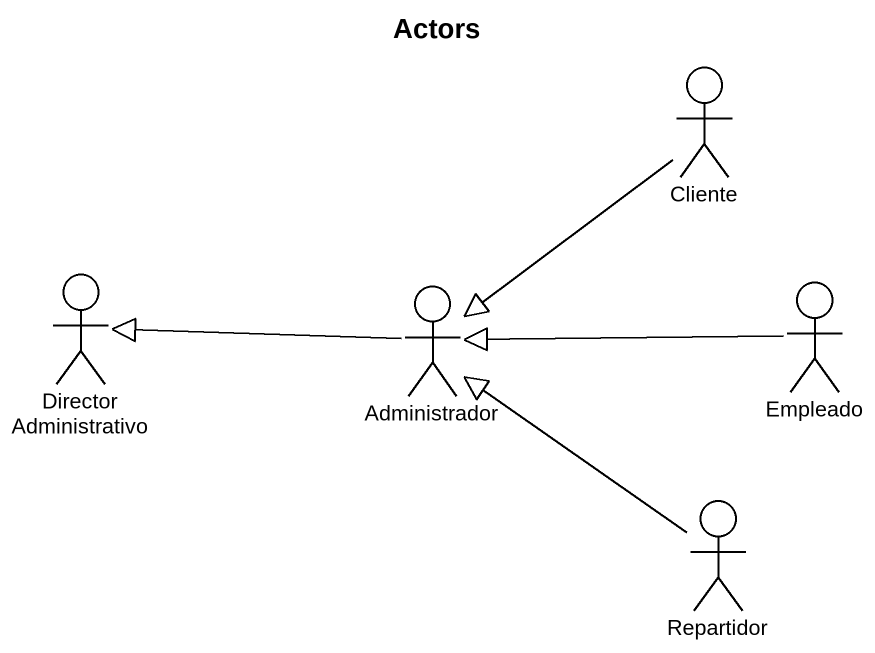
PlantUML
@startuml
title Actors
actor Cliente
actor "Director Administrativo" as Director_Administrativo
actor Administrador
actor Empleado
actor Repartidor
Cliente --|> Administrador
Administrador -left-|> Director_Administrativo
Empleado -left-|> Administrador
Repartidor -up-|> Administrador
@enduml
